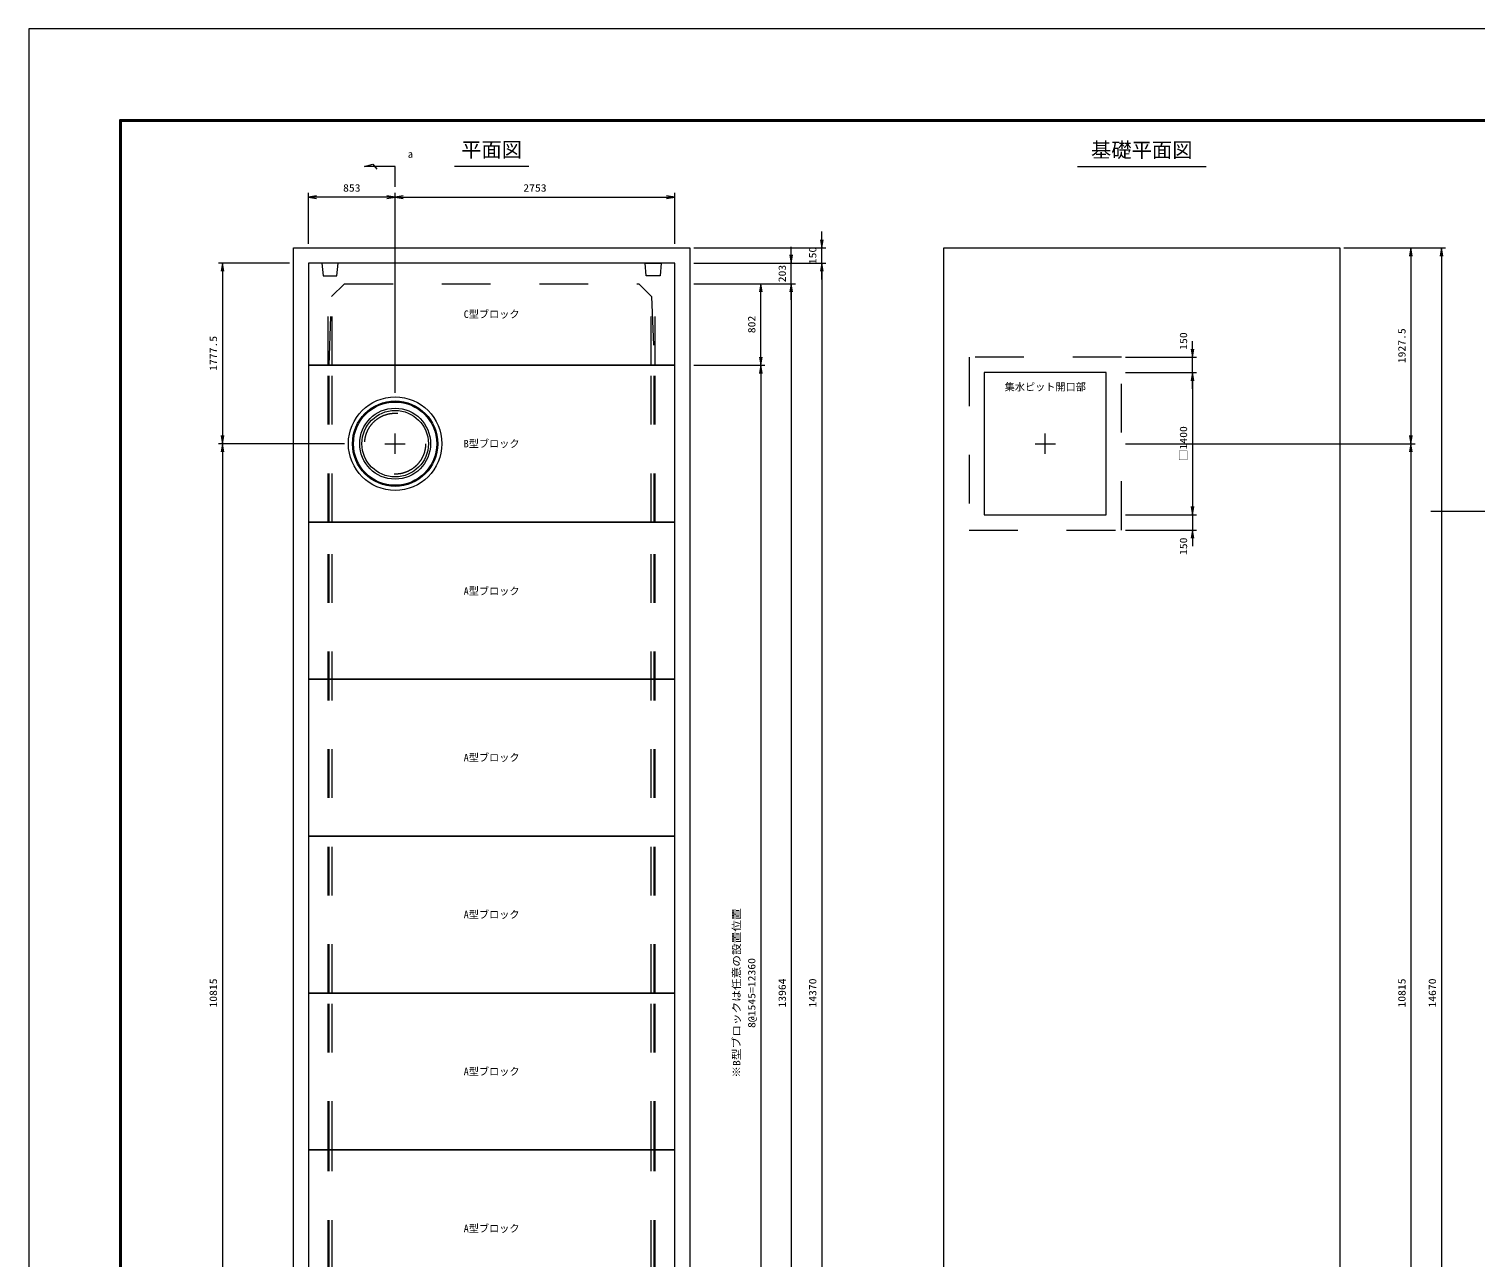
# Model space of a CAD drawing. Units: millimetres at full size. Extents: x 37600 to 71200, y -138800 to -115040.
# Drawn here: x 37600 to 51836, y -127129 to -115040 of the extents above; entities that cross this region are included whole.
import ezdxf
from ezdxf.enums import TextEntityAlignment as Align

# ---------------------------------------------------------------- set-up
doc = ezdxf.new("R2010")
doc.units = ezdxf.units.MM
doc.header["$LTSCALE"] = 80.0044
doc.linetypes.add('CHAIN', pattern=[18.5, 12, -1.5, 3.5, -1.5])
doc.linetypes.add('DASHED_SPACED', pattern=[12, 6, -6])
for name, color, linetype, lineweight in [('0_2', 4, 'Continuous', 13), ('Defpoints_5', 5, 'Continuous', 13), ('図枠', 1, 'Continuous', 40), ('寸法', 6, 'Continuous', 13), ('文字', 2, 'Continuous', 13)]:
    doc.layers.add(name, color=color, linetype=linetype, lineweight=lineweight)
doc.styles.add('ＭＳ ゴシック', font='')
doc.styles.get('ＭＳ ゴシック').set_extended_font_data('MS Gothic')

# ---------------------------------------------------------------- blocks, each defined once
blk = doc.blocks.new('open_arrow')
at = {"color": 0, "linetype": 'Continuous', "lineweight": -2}
blk.add_lwpolyline([(7.5, 1.25), (0, 0), (7.5, -1.25)], dxfattribs=at)

msp = doc.modelspace()

# ---------------------------------------------------------------- linework, layer by layer
at = {"layer": '0_2', "linetype": 'DASHED_SPACED'}
for p, q in [((40545, -118350), (40545, -117470)), ((40585, -118350), (40585, -117470)), ((43725, -118350), (43725, -117470)), ((43765, -118350), (43765, -117470)), ((40545, -119895), (40545, -118350)), ((40585, -119895), (40585, -118350)), ((43725, -119895), (43725, -118350)), ((43765, -119895), (43765, -118350)), ((40545, -124530), (40545, -119895)), ((40585, -124530), (40585, -119895)), ((43725, -124530), (43725, -119895)), ((43765, -124530), (43765, -119895)), ((40545, -126075), (40545, -124530)), ((40585, -126075), (40585, -124530)), ((43725, -126075), (43725, -124530)), ((43765, -126075), (43765, -124530)), ((40545, -129165), (40545, -126075)), ((40585, -129165), (40585, -126075)), ((43725, -129165), (43725, -126075)), ((43765, -129165), (43765, -126075))]:
    msp.add_line(p, q, dxfattribs=at)
at = {"layer": '0_2', "color": 3, "linetype": 'DASHED_SPACED'}
for p, q in [((40555, -119895), (40555, -118350)), ((43755, -119895), (43755, -118350)), ((40555, -124530), (40555, -119895)), ((43755, -124530), (43755, -119895)), ((40555, -126075), (40555, -124530)), ((43755, -126075), (43755, -124530)), ((40555, -129165), (40555, -126075)), ((43755, -129165), (43755, -126075))]:
    msp.add_line(p, q, dxfattribs=at)
at = {"layer": '0_2', "color": 2, "linetype": 'CHAIN'}
for p, q in [((41105, -119122.5), (41305, -119122.5)), ((41205, -119222.5), (41205, -119022.5)), ((47505, -119122.5), (47705, -119122.5)), ((47605, -119222.5), (47605, -119022.5))]:
    msp.add_line(p, q, dxfattribs=at)
at = {"layer": '0_2'}
msp.add_line((69170, -119790), (51400, -119790), dxfattribs=at)
at = {"layer": '0_2', "color": 7}
for points in [[(40205, -117195), (44105, -117195), (44105, -131865), (40205, -131865)], [(46605, -117195), (50505, -117195), (50505, -131865), (46605, -131865)], [(47005, -119822.5), (48205, -119822.5), (48205, -118422.5), (47005, -118422.5)]]:
    msp.add_lwpolyline(points, close=True, dxfattribs=at)
at = {"layer": '0_2', "color": 3}
for points in [[(40352, -118350), (43958, -118350), (43958, -117345), (40352, -117345)], [(43958, -119895), (43958, -118350), (40352, -118350), (40352, -119895)], [(43958, -121440), (43958, -119895), (40352, -119895), (40352, -121440)], [(43958, -122985), (43958, -121440), (40352, -121440), (40352, -122985)], [(43958, -124530), (43958, -122985), (40352, -122985), (40352, -124530)], [(43958, -126075), (43958, -124530), (40352, -124530), (40352, -126075)], [(43958, -127620), (43958, -126075), (40352, -126075), (40352, -127620)]]:
    msp.add_lwpolyline(points, close=True, dxfattribs=at)
at = {"layer": '0_2', "linetype": 'DASHED_SPACED'}
for points in [[(40485, -117345), (40497.5, -117470), (40632.5, -117470), (40645, -117345)], [(43825, -117345), (43812.5, -117470), (43677.5, -117470), (43665, -117345)]]:
    msp.add_lwpolyline(points, close=True, dxfattribs=at)
at = {"layer": '0_2', "color": 3, "linetype": 'DASHED_SPACED'}
msp.add_lwpolyline([(40555, -118350), (40580, -117673), (40705, -117548), (43605, -117548), (43730, -117673), (43755, -118350)], dxfattribs=at)
at = {"layer": '0_2', "color": 7, "linetype": 'DASHED_SPACED'}
msp.add_lwpolyline([(46855, -119972.5), (48355, -119972.5), (48355, -118272.5), (46855, -118272.5)], close=True, dxfattribs=at)
at = {"layer": '0_2', "color": 3}
for radius in [460, 420]:
    msp.add_circle((41205, -119122.5), radius, dxfattribs=at)
at = {"layer": '0_2'}
for radius in [410, 349, 327]:
    msp.add_circle((41205, -119122.5), radius, dxfattribs=at)
at = {"layer": '0_2', "color": 3, "linetype": 'DASHED_SPACED'}
msp.add_circle((41205, -119122.5), 300, dxfattribs=at)
at = {"layer": 'Defpoints_5'}
msp.add_lwpolyline([(37600, -138800), (71200, -138800), (71200, -115040), (37600, -115040)], close=True, dxfattribs=at)
at = {"layer": '図枠'}
msp.add_lwpolyline([(38500, -137900), (70300, -137900), (70300, -115940), (38500, -115940)], close=True, dxfattribs=at)
at = {"layer": '寸法'}
for p, q in [((40352, -117155), (40352, -116655)), ((41205, -116695), (40352, -116695)), ((41205, -118622.5), (41205, -116655)), ((41205, -118622.5), (41205, -116655)), ((41205, -116695), (43958, -116695)), ((43958, -117155), (43958, -116655)), ((45405, -117505), (45405, -117035)), ((44145, -117195), (45445, -117195)), ((45105, -117708), (45105, -117185)), ((50545, -117195), (51245, -117195)), ((50545, -117195), (51545, -117195)), ((51205, -117195), (51205, -119122.5)), ((51505, -117195), (51505, -131865)), ((40165, -117345), (39465, -117345)), ((39505, -117345), (39505, -119122.5)), ((44145, -117345), (45445, -117345)), ((44145, -117345), (45145, -117345)), ((44145, -117345), (45445, -117345)), ((45405, -117345), (45405, -131715)), ((44145, -117548), (45145, -117548)), ((44145, -117548), (44845, -117548)), ((44145, -117548), (45145, -117548)), ((44805, -118350), (44805, -117548)), ((45105, -117548), (45105, -131512)), ((49055, -118582.5), (49055, -118112.5)), ((48395, -118272.5), (49095, -118272.5)), ((44145, -118350), (44845, -118350)), ((44145, -118350), (44845, -118350)), ((44805, -118350), (44805, -130710)), ((48395, -118422.5), (49095, -118422.5)), ((48395, -118422.5), (49095, -118422.5)), ((49055, -118422.5), (49055, -119822.5)), ((40705, -119122.5), (39465, -119122.5)), ((40705, -119122.5), (39465, -119122.5)), ((39505, -119122.5), (39505, -129937.5)), ((48395, -119122.5), (51245, -119122.5)), ((48395, -119122.5), (51245, -119122.5)), ((51205, -119122.5), (51205, -129937.5)), ((49055, -119662.5), (49055, -120132.5)), ((48395, -119822.5), (49095, -119822.5)), ((48395, -119822.5), (49095, -119822.5)), ((48395, -119972.5), (49095, -119972.5))]:
    msp.add_line(p, q, dxfattribs=at)
msp.add_lwpolyline([(41205, -116595), (41205, -116395), (40905, -116395), (40985, -116370), (41025, -116420)], dxfattribs=at)
at = {"layer": '文字'}
for p, q in [((42521.67, -116395), (41788.33, -116395)), ((49188.33, -116398), (47921.67, -116398))]:
    msp.add_line(p, q, dxfattribs=at)

# ---------------------------------------------------------------- block references
at = {"layer": '寸法', "xscale": 10.7, "yscale": 10.7}
for p in [(40352, -116695), (41205, -116695)]:
    msp.add_blockref('open_arrow', p, dxfattribs=at)
for p, rotation in [((41205, -116695), 180), ((43958, -116695), 180), ((45405, -117195), 90), ((45105, -117345), 90), ((51205, -117195), 270), ((51505, -117195), 270), ((39505, -117345), 270), ((45405, -117345), 270), ((45405, -117345), 270), ((44805, -117548), 270), ((45105, -117548), 270), ((45105, -117548), 270), ((44805, -118350), 90), ((49055, -118272.5), 90), ((44805, -118350), 270), ((49055, -118422.5), 270), ((49055, -118422.5), 270), ((39505, -119122.5), 90), ((39505, -119122.5), 270), ((51205, -119122.5), 90), ((51205, -119122.5), 270), ((49055, -119822.5), 90), ((49055, -119822.5), 90), ((49055, -119972.5), 270)]:
    msp.add_blockref('open_arrow', p, dxfattribs=dict(at, rotation=rotation))

# ---------------------------------------------------------------- texts
at = {"layer": '寸法', "color": 3, "style": 'ＭＳ ゴシック'}
msp.add_text('a', height=73.31, dxfattribs=at).set_placement((41355, -116235), align=Align.TOP_CENTER)
at = {"layer": '寸法', "style": 'ＭＳ ゴシック', "width": 1.15}
for s, p in [('853', (40778.5, -116605)), ('2753', (42581.5, -116605))]:
    msp.add_text(s, height=73.31, dxfattribs=at).set_placement(p, align=Align.MIDDLE_CENTER)
for s, p in [('150', (45315, -117270)), ('203', (45015, -117448)), ('802', (44715, -117949)), ('1927.5', (51115, -118158.75)), ('1777.5', (39415, -118233.75)), ('150', (48965, -118112.5)), ('□1400', (48965, -119122.5)), ('150', (48965, -120132.5)), ('8@1545=12360', (44715, -124530)), ('10815', (39415, -124530)), ('13964', (45015, -124530)), ('14370', (45315, -124530)), ('10815', (51115, -124530)), ('14670', (51415, -124530))]:
    msp.add_text(s, height=73.31, rotation=90, dxfattribs=at).set_placement(p, align=Align.MIDDLE_CENTER)
at = {"layer": '寸法', "color": 3, "style": 'ＭＳ ゴシック', "width": 1.15}
msp.add_text('※B型ブロックは任意の設置位置', height=73.31, rotation=90, dxfattribs=at).set_placement((44625, -124530), align=Align.BOTTOM_CENTER)
at = {"layer": '文字', "style": 'ＭＳ ゴシック'}
for s, p in [('平面図', (42155, -116155)), ('基礎平面図', (48555, -116158))]:
    msp.add_text(s, height=146.6, dxfattribs=at).set_placement(p, align=Align.TOP_CENTER)
for s, p in [('C型ブロック', (42155, -117848)), ('B型ブロック', (42155, -119122.5)), ('A型ブロック', (42155, -120573.82)), ('A型ブロック', (42155, -122212.5)), ('A型ブロック', (42155, -123757.5)), ('A型ブロック', (42155, -125302.5)), ('A型ブロック', (42155, -126847.5))]:
    msp.add_text(s, height=73.31, dxfattribs=at).set_placement(p, align=Align.MIDDLE_CENTER)
msp.add_text('集水ピット開口部', height=73.31, dxfattribs=at).set_placement((47605, -118622.5), align=Align.BOTTOM_CENTER)

doc.saveas('drawing.dxf')
